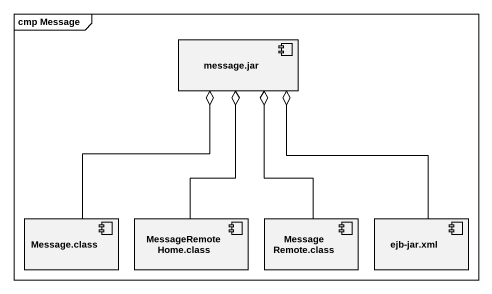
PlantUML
@startuml
mainframe cmp Message
component "message.jar" as message_jar
component "Message.class" as Message_class
component "MessageRemoteHome.class" as MessageRemoteHome_class
component "MessageRemote.class" as MessageRemote_class
component "ejb-jar.xml" as ejb_jar_xml
Message_class -up-o message_jar
MessageRemoteHome_class -up-o message_jar
MessageRemote_class -up-o message_jar
ejb_jar_xml -up-o message_jar
@enduml
